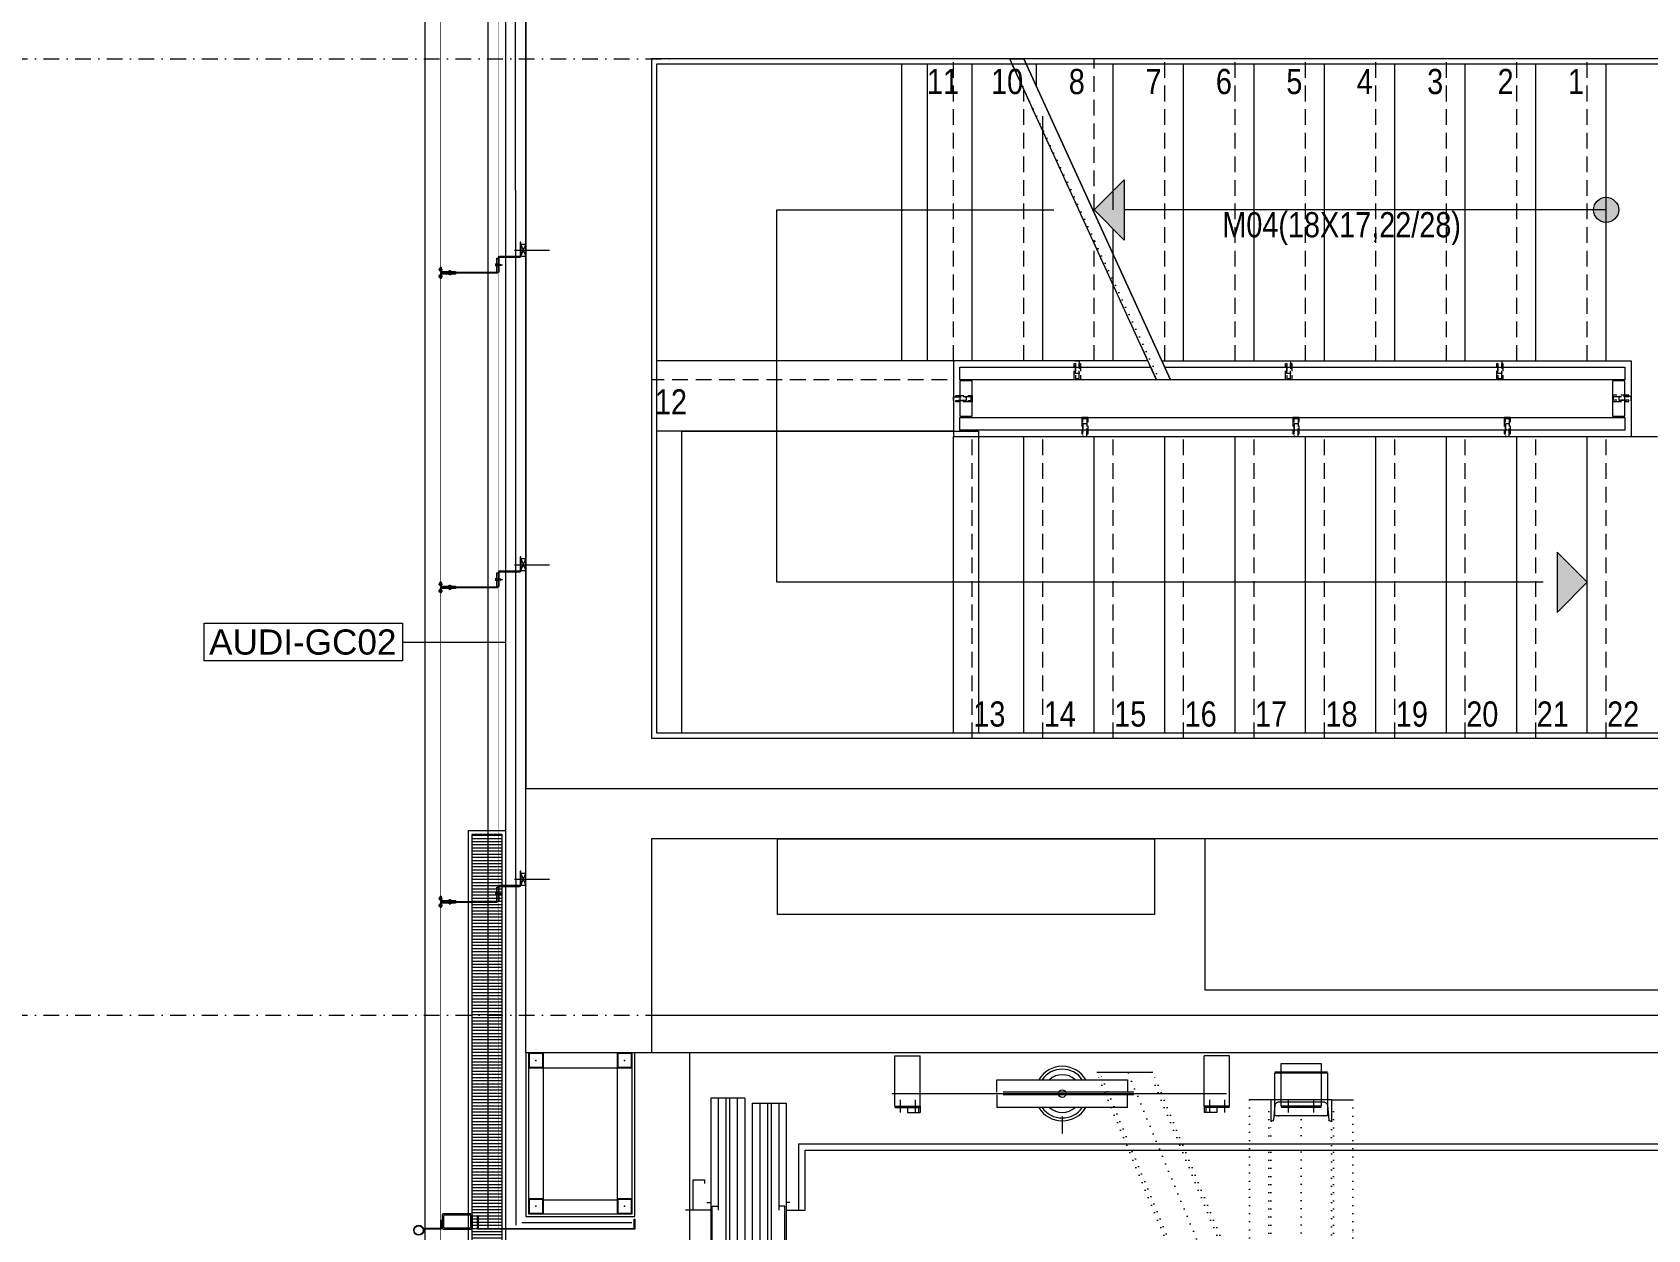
# Model space of a CAD drawing. Extents: x -1299 to 23780, y -3010 to 8106.
# Drawn here: x 966 to 1609, y 2320 to 2796 of the extents above; entities that cross this region are included whole.
import ezdxf
from ezdxf.enums import TextEntityAlignment as Align
from ezdxf.xclip import XClip

# ---------------------------------------------------------------- set-up
doc = ezdxf.new("R2010")
doc.units = 0
doc.header["$LTSCALE"] = 25
doc.header["$MEASUREMENT"] = 0
doc.header["$XCLIPFRAME"] = 0
for name, pattern in [('DASHDOT2', [0.5, 0.25, -0.125, 0, -0.125]), ('DOT2', [0.125, 0, -0.125]), ('HIDDEN', [0.375, 0.25, -0.125])]:
    doc.linetypes.add(name, pattern=pattern)
doc.layers.get('0').update_dxf_attribs({"color": 9, "lineweight": 9})
for name, color, linetype, lineweight in [('00', 9, 'Continuous', 9), ('01', 9, 'Continuous', 9), ('05V', 9, 'Continuous', 9), ('06B', 9, 'Continuous', 9), ('06D', 9, 'Continuous', 9), ('10', 9, 'Continuous', 9), ('11', 9, 'Continuous', 9), ('14', 9, 'Continuous', 9), ('19', 9, 'Continuous', 9), ('19D', 9, 'DOT2', 9), ('20', 9, 'DOT2', 9), ('21', 9, 'Continuous', 9), ('22', 8, 'Continuous', 9), ('24', 9, 'DASHDOT2', 9), ('33', 9, 'BATTING', 9), ('35', 9, 'Continuous', 9), ('40', 9, 'Continuous', 9), ('40B', 9, 'Continuous', 9)]:
    doc.layers.add(name, color=color, linetype=linetype, lineweight=lineweight)
doc.styles.add('Arial', font='arial.ttf', dxfattribs={"height": 2.5})
doc.styles.add('MuuM_TEXT-STANDART', font='ARIALN.TTF')
doc.linetypes.add('BATTING', pattern='A,0.0001,-0.1,[134,ltypeshp.shx,S=0.1,R=0,X=-0.1,Y=0],-0.2,[134,ltypeshp.shx,S=0.1,R=180,X=0.1,Y=0],-0.1', length=0.4001)

# ---------------------------------------------------------------- blocks, each defined once
blk = doc.blocks.new('p-ızgara 1')
h = blk.add_hatch()
h.set_pattern_fill('ANSI31', color=256, scale=10, angle=225, style=0)
h.set_pattern_definition([(270, (-1308.5183, 1064.6868), (1.25, -4e-16), [])])
h.paths.add_polyline_path([(1.5, 13.5), (1.5, 1.5), (394.5, 1.5), (394.5, 13.5)])
for points in [[(0, 15), (0, 0), (396, 0), (396, 15)], [(1.5, 13.5), (1.5, 1.5), (394.5, 1.5), (394.5, 13.5)]]:
    blk.add_lwpolyline(points, close=True)
blk = doc.blocks.new('0_wallno')
blk.add_lwpolyline([(-7.84, 1.5), (7.94, 1.5), (7.94, -1.5), (-7.84, -1.5)], close=True)
blk.add_lwpolyline([(7.94, 0), (16.13, 0)])
at = {"style": 'Arial'}
blk.add_attdef('GENISLIK', text='', height=2, dxfattribs=at).set_placement((8.44, 0), align=Align.BOTTOM_LEFT)
blk.add_attdef('DUVARNO', text='', height=2, dxfattribs=at).set_placement((0, 0), align=Align.MIDDLE_CENTER)
blk.add_attdef('YUKSEKLIK', text='', height=2, dxfattribs=at).set_placement((8.44, -0.5), align=Align.TOP_LEFT)
blk = doc.blocks.new('p- alum kaplama profil')
at = {"lineweight": 13}
blk.add_lwpolyline([(7.12, 12.59), (7.12, 26.49)], dxfattribs=at)
at = {"lineweight": 18}
blk.add_lwpolyline([(4.09, 6.16), (-1.41, 6.16), (-1.41, 6.46), (4.09, 6.46, 0.414214), (4.29, 6.66), (4.29, 14.66, -0.414214), (4.79, 15.16), (10.29, 15.16), (10.29, 14.86), (4.79, 14.86, 0.414214), (4.59, 14.66), (4.59, 6.66, -0.414214)], format="xyb", close=True, dxfattribs=at)
at = {"lineweight": 5}
blk.add_lwpolyline([(9.44, 15.16), (4.79, 15.16), (4.79, 17.16), (9.44, 17.16)], close=True, dxfattribs=at)
for points in [[(4.79, 15.16), (9.44, 17.16)], [(9.44, 15.16), (4.79, 17.16)]]:
    blk.add_lwpolyline(points, dxfattribs=at)
blk.add_lwpolyline([(-2.06, 5.56), (-2.06, -2.34), (-2.06, -15.69), (-1.66, -15.69), (-1.66, -2.34), (-1.66, 5.56), (-1.66, 5.56), (-1.66, 5.57), (-1.66, 5.57), (-1.66, 5.58), (-1.66, 5.58), (-1.65, 5.59), (-1.65, 5.59), (-1.65, 5.59), (-1.65, 5.6), (-1.65, 5.6), (-1.64, 5.61), (-1.64, 5.61), (-1.64, 5.62), (-1.64, 5.62), (-1.63, 5.62), (-1.63, 5.63), (-1.63, 5.63), (-1.62, 5.63), (-1.62, 5.64), (-1.61, 5.64), (-1.61, 5.64), (-1.61, 5.64), (-1.6, 5.65), (-1.6, 5.65), (-1.59, 5.65), (-1.59, 5.65), (-1.58, 5.65), (-1.58, 5.65), (-1.57, 5.66), (-1.57, 5.66), (-1.56, 5.66), (-1.56, 5.66), (3.94, 5.66), (3.94, 6.06), (-1.56, 6.06), (-1.58, 6.06), (-1.61, 6.05), (-1.63, 6.05), (-1.66, 6.05), (-1.68, 6.04), (-1.7, 6.03), (-1.73, 6.03), (-1.75, 6.02), (-1.77, 6.01), (-1.79, 6), (-1.82, 5.99), (-1.84, 5.97), (-1.86, 5.96), (-1.88, 5.94), (-1.89, 5.93), (-1.91, 5.91), (-1.93, 5.89), (-1.95, 5.87), (-1.96, 5.85), (-1.97, 5.83), (-1.99, 5.81), (-2, 5.79), (-2.01, 5.77), (-2.02, 5.75), (-2.03, 5.72), (-2.04, 5.7), (-2.04, 5.68), (-2.05, 5.65), (-2.05, 5.63), (-2.06, 5.61), (-2.06, 5.58)], close=True)
blk.add_lwpolyline([(-1.66, -2.34), (-2.06, -2.34)])
for points in [[(-2.36, -10.84), (-2.36, -16.39), (-2.36, -16.39, -0.414214), (-2.51, -16.54), (-2.51, -16.54), (-4.06, -16.54), (-4.06, -16.84), (-2.51, -16.84), (-2.51, -16.84, 0.414214), (-2.06, -16.39), (-2.06, -10.84)], [(-1.36, -10.84), (-1.66, -10.84), (-1.66, -16.39, 0.414214), (-1.21, -16.84), (-1.21, -16.84), (0.34, -16.84), (0.34, -16.54), (-1.21, -16.54), (-1.21, -16.54, -0.414214), (-1.36, -16.39), (-1.36, -16.39)]]:
    blk.add_lwpolyline(points, format="xyb", close=True)
for points in [[(1.61, 6.87, -10), (0.98, 6.96, -10)], [(1.56, 7.05, -10), (1.02, 7.13, -10)], [(1.05, 6.91, -10), (1.29, 7.56, -10)], [(1.29, 4.93, -10), (1.29, 7.8, -10)], [(1.53, 6.82, -10), (1.29, 7.56, -10)], [(0.67, 5.66, -10), (1.91, 5.66, -10)], [(0.67, 5.66, -10), (0.67, 5.64, -10), (0.67, 5.62, -10), (0.67, 5.6, -10), (0.68, 5.58, -10), (0.68, 5.56, -10), (0.69, 5.54, -10), (0.69, 5.52, -10), (0.7, 5.5, -10), (0.7, 5.48, -10), (0.71, 5.46, -10), (0.72, 5.45, -10), (0.73, 5.43, -10), (0.74, 5.41, -10), (0.75, 5.4, -10), (0.76, 5.38, -10), (0.77, 5.36, -10), (0.79, 5.35, -10), (0.8, 5.33, -10), (0.81, 5.32, -10), (0.83, 5.31, -10), (0.84, 5.29, -10), (0.86, 5.28, -10), (0.87, 5.27, -10), (0.89, 5.26, -10), (0.91, 5.25, -10), (0.92, 5.24, -10), (0.94, 5.23, -10), (0.96, 5.22, -10), (0.98, 5.21, -10), (1, 5.21, -10), (1.02, 5.2, -10), (1.03, 5.2, -10)], [(0.96, 5.66, -10), (0.97, 5.66, -10), (0.97, 5.66, -10), (0.97, 5.66, -10), (0.98, 5.66, -10), (0.98, 5.66, -10), (0.99, 5.66, -10), (0.99, 5.66, -10), (1, 5.66, -10), (1, 5.67, -10), (1, 5.67, -10), (1.01, 5.67, -10), (1.01, 5.67, -10), (1.01, 5.67, -10), (1.02, 5.68, -10), (1.02, 5.68, -10), (1.02, 5.68, -10), (1.03, 5.69, -10), (1.03, 5.69, -10), (1.03, 5.69, -10), (1.04, 5.7, -10), (1.04, 5.7, -10), (1.04, 5.7, -10), (1.04, 5.71, -10), (1.04, 5.71, -10), (1.05, 5.72, -10), (1.05, 5.72, -10), (1.05, 5.72, -10), (1.05, 5.73, -10), (1.05, 5.73, -10), (1.05, 5.74, -10), (1.05, 5.74, -10), (1.05, 5.75, -10)], [(1.33, 5.85, -10), (0.98, 5.88, -10)], [(1.03, 5.2, -10), (1.04, 5.2, -10), (1.05, 5.19, -10), (1.05, 5.19, -10), (1.06, 5.19, -10), (1.06, 5.19, -10), (1.07, 5.19, -10), (1.07, 5.19, -10), (1.08, 5.19, -10), (1.08, 5.19, -10), (1.09, 5.19, -10), (1.09, 5.18, -10), (1.1, 5.18, -10), (1.1, 5.18, -10), (1.11, 5.18, -10), (1.11, 5.18, -10), (1.12, 5.18, -10), (1.12, 5.18, -10), (1.13, 5.18, -10), (1.13, 5.18, -10), (1.14, 5.18, -10), (1.15, 5.18, -10), (1.15, 5.18, -10), (1.16, 5.17, -10), (1.16, 5.17, -10), (1.17, 5.17, -10), (1.17, 5.17, -10), (1.18, 5.17, -10), (1.18, 5.17, -10), (1.19, 5.17, -10), (1.19, 5.17, -10), (1.2, 5.17, -10), (1.2, 5.17, -10)], [(1.05, 5.83, -10), (1.05, 6.01, -10)], [(1.05, 5.75, -10), (1.05, 5.83, -10)], [(1.2, 5.17, -10), (1.2, 5.2, -10)], [(1.38, 5.2, -10), (1.2, 5.2, -10)], [(1.29, 6.16, -10), (1.29, 6.26, -10)], [(1.38, 5.17, -10), (1.38, 5.2, -10)], [(1.38, 5.17, -10), (1.38, 5.17, -10), (1.39, 5.17, -10), (1.39, 5.17, -10), (1.4, 5.17, -10), (1.41, 5.17, -10), (1.41, 5.17, -10), (1.42, 5.17, -10), (1.42, 5.17, -10), (1.43, 5.17, -10), (1.43, 5.18, -10), (1.44, 5.18, -10), (1.44, 5.18, -10), (1.45, 5.18, -10), (1.45, 5.18, -10), (1.46, 5.18, -10), (1.46, 5.18, -10), (1.47, 5.18, -10), (1.47, 5.18, -10), (1.48, 5.18, -10), (1.48, 5.18, -10), (1.49, 5.18, -10), (1.5, 5.19, -10), (1.5, 5.19, -10), (1.51, 5.19, -10), (1.51, 5.19, -10), (1.52, 5.19, -10), (1.52, 5.19, -10), (1.53, 5.19, -10), (1.53, 5.19, -10), (1.54, 5.19, -10), (1.54, 5.2, -10), (1.55, 5.2, -10)], [(1.53, 5.75, -10), (1.53, 5.92, -10)], [(1.53, 5.75, -10), (1.53, 5.74, -10), (1.53, 5.74, -10), (1.53, 5.73, -10), (1.53, 5.73, -10), (1.53, 5.72, -10), (1.54, 5.72, -10), (1.54, 5.72, -10), (1.54, 5.71, -10), (1.54, 5.71, -10), (1.54, 5.7, -10), (1.54, 5.7, -10), (1.55, 5.7, -10), (1.55, 5.69, -10), (1.55, 5.69, -10), (1.55, 5.69, -10), (1.56, 5.68, -10), (1.56, 5.68, -10), (1.56, 5.68, -10), (1.57, 5.67, -10), (1.57, 5.67, -10), (1.58, 5.67, -10), (1.58, 5.67, -10), (1.58, 5.67, -10), (1.59, 5.66, -10), (1.59, 5.66, -10), (1.6, 5.66, -10), (1.6, 5.66, -10), (1.6, 5.66, -10), (1.61, 5.66, -10), (1.61, 5.66, -10), (1.62, 5.66, -10), (1.62, 5.66, -10)], [(1.55, 5.2, -10), (1.57, 5.2, -10), (1.59, 5.21, -10), (1.6, 5.21, -10), (1.62, 5.22, -10), (1.64, 5.23, -10), (1.66, 5.24, -10), (1.68, 5.25, -10), (1.69, 5.26, -10), (1.71, 5.27, -10), (1.73, 5.28, -10), (1.74, 5.29, -10), (1.76, 5.31, -10), (1.77, 5.32, -10), (1.78, 5.33, -10), (1.8, 5.35, -10), (1.81, 5.36, -10), (1.82, 5.38, -10), (1.83, 5.4, -10), (1.84, 5.41, -10), (1.85, 5.43, -10), (1.86, 5.45, -10), (1.87, 5.46, -10), (1.88, 5.48, -10), (1.89, 5.5, -10), (1.89, 5.52, -10), (1.9, 5.54, -10), (1.9, 5.56, -10), (1.9, 5.58, -10), (1.91, 5.6, -10), (1.91, 5.62, -10), (1.91, 5.64, -10), (1.91, 5.66, -10)], [(-2.36, -12.52, 0), (-2.4, -12.53, 0), (-2.43, -12.56, 0), (-2.47, -12.58, 0), (-2.5, -12.6, 0), (-2.53, -12.63, 0), (-2.56, -12.66, 0), (-2.59, -12.69, 0), (-2.61, -12.73, 0), (-2.63, -12.76, 0), (-2.65, -12.8, 0), (-2.67, -12.84, 0), (-2.68, -12.88, 0), (-2.69, -12.92, 0), (-2.7, -12.96, 0), (-2.71, -13, 0), (-2.71, -13.04, 0), (-2.71, -13.08, 0), (-2.7, -13.13, 0), (-2.69, -13.17, 0), (-2.68, -13.21, 0), (-2.67, -13.25, 0), (-2.65, -13.28, 0), (-2.63, -13.32, 0), (-2.61, -13.36, 0), (-2.59, -13.39, 0), (-2.56, -13.42, 0), (-2.53, -13.45, 0), (-2.5, -13.48, 0), (-2.47, -13.51, 0), (-2.43, -13.53, 0), (-2.4, -13.55, 0), (-2.36, -13.57, 0)], [(-2.36, -13.04, 0), (-2.36, -12.52, 0)], [(-2.36, -13.04, 0), (-2.36, -12.73, 0)], [(-2.36, -12.73, 0), (-2.36, -13.04, 0)], [(-1.36, -12.73, 0), (-2.36, -12.73, 0)], [(-1.36, -13.04, 0), (-1.36, -12.37, 0)], [(-1.36, -13.72, 0), (-1.32, -13.68, 0), (-1.29, -13.65, 0), (-1.26, -13.61, 0), (-1.23, -13.58, 0), (-1.2, -13.54, 0), (-1.18, -13.5, 0), (-1.16, -13.45, 0), (-1.14, -13.41, 0), (-1.12, -13.37, 0), (-1.1, -13.32, 0), (-1.09, -13.28, 0), (-1.08, -13.23, 0), (-1.07, -13.18, 0), (-1.06, -13.14, 0), (-1.06, -13.09, 0), (-1.06, -13.04, 0), (-1.06, -12.99, 0), (-1.06, -12.95, 0), (-1.07, -12.9, 0), (-1.08, -12.85, 0), (-1.09, -12.81, 0), (-1.1, -12.76, 0), (-1.12, -12.72, 0), (-1.14, -12.67, 0), (-1.16, -12.63, 0), (-1.18, -12.59, 0), (-1.2, -12.55, 0), (-1.23, -12.51, 0), (-1.26, -12.47, 0), (-1.29, -12.43, 0), (-1.32, -12.4, 0), (-1.36, -12.37, 0)], [(-3.84, -17.04, 0), (-3.81, -17.07, 0), (-3.78, -17.1, 0), (-3.75, -17.12, 0), (-3.72, -17.15, 0), (-3.69, -17.17, 0), (-3.66, -17.19, 0), (-3.62, -17.21, 0), (-3.59, -17.23, 0), (-3.55, -17.24, 0), (-3.52, -17.26, 0), (-3.48, -17.27, 0), (-3.44, -17.28, 0), (-3.4, -17.28, 0), (-3.36, -17.29, 0), (-3.32, -17.29, 0), (-3.29, -17.29, 0), (-3.25, -17.29, 0), (-3.21, -17.29, 0), (-3.17, -17.28, 0), (-3.13, -17.28, 0), (-3.09, -17.27, 0), (-3.06, -17.26, 0), (-3.02, -17.24, 0), (-2.98, -17.23, 0), (-2.95, -17.21, 0), (-2.91, -17.19, 0), (-2.88, -17.17, 0), (-2.85, -17.15, 0), (-2.82, -17.12, 0), (-2.79, -17.1, 0), (-2.76, -17.07, 0), (-2.73, -17.04, 0)], [(-3.29, -17.04, 0), (-3.84, -17.04, 0)], [(-2.85, -16.54, 0), (-2.86, -16.51, 0), (-2.87, -16.47, 0), (-2.89, -16.44, 0), (-2.91, -16.41, 0), (-2.93, -16.38, 0), (-2.96, -16.35, 0), (-2.98, -16.33, 0), (-3.01, -16.31, 0), (-3.04, -16.29, 0), (-3.07, -16.27, 0), (-3.11, -16.25, 0), (-3.14, -16.24, 0), (-3.18, -16.23, 0), (-3.21, -16.22, 0), (-3.25, -16.22, 0), (-3.29, -16.22, 0), (-3.32, -16.22, 0), (-3.36, -16.22, 0), (-3.39, -16.23, 0), (-3.43, -16.24, 0), (-3.46, -16.25, 0), (-3.5, -16.27, 0), (-3.53, -16.29, 0), (-3.56, -16.31, 0), (-3.59, -16.33, 0), (-3.61, -16.35, 0), (-3.64, -16.38, 0), (-3.66, -16.41, 0), (-3.68, -16.44, 0), (-3.7, -16.47, 0), (-3.71, -16.51, 0), (-3.73, -16.54, 0)], [(-3.29, -16.54, 0), (-3.73, -16.54, 0)], [(-3.29, -16.54, 0), (-3.55, -16.54, 0)], [(-3.55, -16.54, 0), (-3.29, -16.54, 0)], [(-3.55, -17.04, 0), (-3.55, -16.54, 0)], [(-3.29, -17.54, 0), (-3.29, -16.04, 0)], [(-3.29, -16.54, 0), (-2.85, -16.54, 0)], [(-3.29, -16.54, 0), (-3.03, -16.54, 0)], [(-3.03, -16.54, 0), (-3.29, -16.54, 0)], [(-3.29, -17.04, 0), (-2.73, -17.04, 0)], [(-3.03, -17.04, 0), (-3.03, -16.54, 0)], [(-2.86, -13.04, 0), (-0.86, -13.04, 0)], [(-2.36, -13.04, 0), (-2.36, -13.36, 0)], [(-2.36, -13.04, 0), (-2.36, -13.57, 0)], [(-2.36, -13.36, 0), (-2.36, -13.04, 0)], [(-1.36, -13.36, 0), (-2.36, -13.36, 0)], [(-1.36, -13.04, 0), (-1.36, -13.72, 0)], [(-0.56, -17.04, 0), (-1.11, -17.04, 0)], [(0, -17.04, 0), (-0.03, -17.07, 0), (-0.06, -17.1, 0), (-0.09, -17.12, 0), (-0.12, -17.15, 0), (-0.15, -17.17, 0), (-0.18, -17.19, 0), (-0.22, -17.21, 0), (-0.25, -17.23, 0), (-0.29, -17.24, 0), (-0.33, -17.26, 0), (-0.36, -17.27, 0), (-0.4, -17.28, 0), (-0.44, -17.28, 0), (-0.48, -17.29, 0), (-0.52, -17.29, 0), (-0.56, -17.29, 0), (-0.59, -17.29, 0), (-0.63, -17.29, 0), (-0.67, -17.28, 0), (-0.71, -17.28, 0), (-0.75, -17.27, 0), (-0.79, -17.26, 0), (-0.82, -17.24, 0), (-0.86, -17.23, 0), (-0.89, -17.21, 0), (-0.93, -17.19, 0), (-0.96, -17.17, 0), (-0.99, -17.15, 0), (-1.02, -17.12, 0), (-1.05, -17.1, 0), (-1.08, -17.07, 0), (-1.11, -17.04, 0)], [(-1, -16.54, 0), (-0.98, -16.51, 0), (-0.97, -16.47, 0), (-0.95, -16.44, 0), (-0.93, -16.41, 0), (-0.91, -16.38, 0), (-0.88, -16.35, 0), (-0.86, -16.33, 0), (-0.83, -16.31, 0), (-0.8, -16.29, 0), (-0.77, -16.27, 0), (-0.73, -16.25, 0), (-0.7, -16.24, 0), (-0.66, -16.23, 0), (-0.63, -16.22, 0), (-0.59, -16.22, 0), (-0.56, -16.22, 0), (-0.52, -16.22, 0), (-0.48, -16.22, 0), (-0.45, -16.23, 0), (-0.41, -16.24, 0), (-0.38, -16.25, 0), (-0.34, -16.27, 0), (-0.31, -16.29, 0), (-0.28, -16.31, 0), (-0.25, -16.33, 0), (-0.23, -16.35, 0), (-0.2, -16.38, 0), (-0.18, -16.41, 0), (-0.16, -16.44, 0), (-0.14, -16.47, 0), (-0.13, -16.51, 0), (-0.12, -16.54, 0)], [(-0.56, -16.54, 0), (-1, -16.54, 0)], [(-0.56, -16.54, 0), (-0.82, -16.54, 0)], [(-0.82, -16.54, 0), (-0.56, -16.54, 0)], [(-0.82, -17.04, 0), (-0.82, -16.54, 0)], [(-0.56, -17.54, 0), (-0.56, -16.04, 0)], [(-0.56, -16.54, 0), (-0.3, -16.54, 0)], [(-0.56, -16.54, 0), (-0.12, -16.54, 0)], [(-0.3, -16.54, 0), (-0.56, -16.54, 0)], [(-0.56, -17.04, 0), (0, -17.04, 0)], [(-0.3, -17.04, 0), (-0.3, -16.54, 0)]]:
    blk.add_polyline3d(points)
blk = doc.blocks.new('P-AKS_AUDI')
at = {"layer": '24'}
for points in [[(-3840, 0), (-3500, 0)], [(-3840, -380), (-3500, -380)]]:
    blk.add_lwpolyline(points, dxfattribs=at)
blk = doc.blocks.new('k-giriş portal kutusu')
at = {"layer": '10'}
for p, q in [((-6, 5.4375), (-6, 0.5625)), ((-5.46, 5.2125), (-5.46, 0.7875)), ((5.4375, 6), (-5.4375, 6)), ((-5.4375, 0), (5.4375, 0)), ((5.1225, 5.55), (-5.1225, 5.55)), ((-5.1225, 0.45), (5.1225, 0.45)), ((5.46, 0.7875), (5.46, 5.2125)), ((6, 0.5625), (6, 5.4375))]:
    blk.add_line(p, q, dxfattribs=at)
for centre, radius, start, end in [((-5.4375, 5.4375), 0.5625, 90, 180), ((-5.4375, 0.5625), 0.5625, 180, 270), ((-5.1225, 5.2125), 0.3375, 90, 180), ((-5.1225, 0.7875), 0.3375, 180, 270), ((5.1225, 5.2125), 0.3375, 0, 90), ((5.1225, 0.7875), 0.3375, 270, 0), ((5.4375, 5.4375), 0.5625, 0, 90), ((5.4375, 0.5625), 0.5625, 270, 0)]:
    blk.add_arc(centre, radius, start, end, dxfattribs=at)
blk = doc.blocks.new('NPU240')
for p, q in [((0, -120), (0, 120)), ((0, 120), (85, 120)), ((9.5, -92.2), (9.5, 92.2)), ((21.4, 105.2), (79.1, 110.2)), ((85, 120), (85, 116.7)), ((0, -120), (85, -120)), ((21.4, -105.2), (79.1, -110.2)), ((85, -120), (85, -116.7))]:
    blk.add_line(p, q)
for centre, radius, start, end in [((22.5, 92.2), 13, 95, 180), ((78.5, 116.7), 6.5, 275, 0), ((22.5, -92.2), 13, 180, 265), ((78.5, -116.7), 6.5, 0, 85)]:
    blk.add_arc(centre, radius, start, end)
blk = doc.blocks.new('p-arac asansoru')
for p, q in [((59.9, 530.5), (59.9, 533.5)), ((312.4, 530.5), (312.4, 533.5)), ((15.4, 510), (15.4, 523.5)), ((356.9, 523.5), (15.4, 523.5)), ((58.4, 520.5), (15.4, 520.5)), ((296.9, 520.5), (81.7, 520.5)), ((356.9, 520.5), (313.9, 520.5)), ((356.9, 510), (356.9, 523.5)), ((79.9, 517.5), (15.4, 517.5)), ((79.9, 516), (15.4, 516)), ((250.5, 517.5), (121.9, 517.5)), ((356.9, 517.5), (298.7, 517.5)), ((356.9, 516), (298.7, 516)), ((119.9, 513), (15.4, 513)), ((356.9, 510), (15.4, 510)), ((356.9, 513), (252.5, 513)), ((17.4, 493.5), (17.4, 507)), ((354.9, 507), (17.4, 507)), ((119.05, 504), (17.4, 504)), ((79.9, 501), (17.4, 501)), ((354.9, 504), (253.35, 504)), ((354.9, 501), (298.7, 501)), ((354.9, 507), (354.9, 493.5)), ((79.9, 499.5), (17.4, 499.5)), ((58.4, 496.5), (17.4, 496.5)), ((296.9, 496.5), (81.7, 496.5)), ((250.5, 499.5), (121.9, 499.5)), ((354.9, 499.5), (298.7, 499.5)), ((354.9, 496.5), (313.9, 496.5)), ((354.9, 493.5), (17.4, 493.5)), ((33.7, -134.5), (33.7, 488.5)), ((59.9, 488.5), (33.7, 488.5)), ((59.9, 488.5), (59.9, 486)), ((312.4, 488.5), (312.4, 486)), ((312.4, 488.5), (338.7, 488.5)), ((338.7, 488.5), (338.7, -134.5)), ((36.2, -132), (36.2, 486)), ((59.9, 486), (36.2, 486)), ((312.4, 486), (336.2, 486)), ((336.2, 486), (336.2, -132)), ((353.2, 450.25), (353.2, 440.25)), ((353.7, 450.25), (373.7, 450.25)), ((353.7, 450.25), (353.7, 440.25)), ((358.7, 451.5), (358.7, 318.5)), ((373.7, 450.25), (373.7, 440.25)), ((356.2, 448.25), (351.2, 448.25)), ((353.7, 445.25), (351.2, 445.25)), ((351.2, 445.25), (351.2, 440.25)), ((356.2, 442.25), (351.2, 442.25)), ((353.7, 440.85), (351.2, 440.85)), ((353.7, 440.25), (351.2, 440.25)), ((353.7, 440.25), (373.7, 440.25)), ((353.2, 357.75), (353.2, 409.75)), ((358.2, 409.75), (353.2, 409.75)), ((358.2, 355.25), (358.2, 407.25)), ((359.2, 409.75), (364.2, 409.75)), ((359.2, 355.25), (359.2, 407.25)), ((364.2, 409.75), (364.2, 357.75)), ((349.55, 383.75), (342.85, 383.75)), ((367.15, 370.03), (367.15, 347.74)), ((353.2, 357.75), (358.2, 357.75)), ((364.2, 357.75), (359.2, 357.75)), ((353.7, 327.25), (351.2, 327.25)), ((351.2, 322.25), (351.2, 327.25)), ((353.7, 326.65), (351.2, 326.65)), ((356.2, 325.25), (351.2, 325.25)), ((353.7, 322.25), (351.2, 322.25)), ((353.2, 317.25), (353.2, 327.25)), ((353.7, 317.25), (353.7, 327.25)), ((353.7, 327.25), (373.7, 327.25)), ((373.7, 317.25), (373.7, 327.25)), ((356.2, 319.25), (351.2, 319.25)), ((353.7, 317.25), (373.7, 317.25)), ((16.2, 300.75), (16.2, 309.25)), ((356.2, 300.75), (356.2, 309.25)), ((1.7, 296.75), (-6.3, 296.75)), ((-6.3, 296.75), (-6.3, 280.75)), ((-5.8, 296.75), (-5.8, 280.75)), ((-2.5, 299.25), (-2.5, 278.25)), ((5.5, 299.25), (-2.5, 299.25)), ((1.7, 280.75), (1.7, 296.75)), ((5, 278.25), (5, 299.25)), ((5.5, 278.25), (5.5, 299.25)), ((349.9, 278.25), (349.9, 299.25)), ((349.9, 299.25), (366.9, 299.25)), ((353.2, 280.75), (353.2, 296.75)), ((353.7, 280.75), (353.7, 296.75)), ((353.7, 296.75), (370.7, 296.75)), ((366.9, 299.25), (366.9, 278.25)), ((367.4, 299.25), (367.4, 278.25)), ((370.7, 296.75), (370.7, 280.75)), ((-3.8, 293.75), (-8.8, 293.75)), ((351.2, 293.75), (356.2, 293.75)), ((-3.8, 283.75), (-8.8, 283.75)), ((351.2, 283.75), (356.2, 283.75)), ((-6.3, 280.75), (1.7, 280.75)), ((-2.5, 278.25), (5.5, 278.25)), ((16.2, 276.75), (16.2, 268.25)), ((366.9, 278.25), (349.9, 278.25)), ((370.7, 280.75), (353.7, 280.75)), ((356.2, 276.75), (356.2, 268.25)), ((13.7, 132.25), (13.7, 265.25)), ((-8.8, 258.25), (-3.8, 258.25)), ((-6.3, 260.25), (-6.3, 250.25)), ((-6.3, 260.25), (-1.3, 260.25)), ((-5.8, 260.25), (-5.8, 250.25)), ((-1.3, 260.25), (-1.3, 250.25)), ((-8.8, 252.25), (-3.8, 252.25)), ((-6.3, 255.25), (21.2, 255.25)), ((-6.3, 250.85), (21.2, 250.85)), ((21.2, 255.25), (21.2, 250.25)), ((-6.3, 250.25), (21.2, 250.25)), ((-6.3, 250.25), (-1.3, 250.25)), ((7.24, 199.45), (7.27, 221.75)), ((8.2, 167.75), (8.2, 219.75)), ((8.2, 219.75), (13.2, 219.75)), ((13.2, 219.75), (13.2, 167.75)), ((19.2, 219.75), (14.2, 219.75)), ((14.2, 219.75), (14.2, 167.75)), ((19.2, 219.75), (19.2, 167.75)), ((-2.15, 193.75), (29.55, 193.75)), ((13.2, 167.75), (8.2, 167.75)), ((14.2, 167.75), (19.2, 167.75)), ((-8.8, 135.25), (-3.8, 135.25)), ((-6.3, 137.25), (21.2, 137.25)), ((-6.3, 137.25), (-1.3, 137.25)), ((-6.3, 136.65), (21.2, 136.65)), ((21.2, 132.25), (21.2, 137.25)), ((-6.3, 124.75), (-6.3, 134.75)), ((-6.3, 132.25), (21.2, 132.25)), ((-5.8, 124.75), (-5.8, 134.75)), ((-1.3, 124.75), (-1.3, 134.75)), ((-8.8, 126.75), (-3.8, 126.75)), ((-6.3, 124.75), (-1.3, 124.75)), ((59.9, -134.5), (33.7, -134.5)), ((59.9, -132), (36.2, -132)), ((59.9, -134.5), (59.9, -132)), ((312.4, -134.5), (312.4, -132)), ((312.4, -132), (336.2, -132)), ((312.4, -134.5), (338.7, -134.5)), ((17.4, -139.5), (17.4, -153)), ((354.9, -139.5), (17.4, -139.5)), ((354.9, -153), (354.9, -139.5)), ((58.4, -142.5), (17.4, -142.5)), ((79.9, -144.5), (17.4, -144.5)), ((79.9, -147), (17.4, -147)), ((296.9, -142.5), (81.7, -142.5)), ((250.5, -144.5), (121.9, -144.5)), ((250.5, -147), (121.9, -147)), ((354.9, -144.5), (298.7, -144.5)), ((354.9, -147), (298.7, -147)), ((354.9, -142.5), (313.9, -142.5)), ((119.05, -150), (17.4, -150)), ((354.9, -153), (17.4, -153)), ((354.9, -150), (253.35, -150)), ((15.4, -156), (15.4, -169.5)), ((356.9, -156), (15.4, -156)), ((119.9, -159), (15.4, -159)), ((356.9, -159), (252.5, -159)), ((356.9, -156), (356.9, -169.5)), ((79.9, -162), (15.4, -162)), ((79.9, -163.5), (15.4, -163.5)), ((58.4, -166.5), (15.4, -166.5)), ((296.9, -166.5), (81.7, -166.5)), ((250.5, -162), (121.9, -162)), ((250.5, -163.5), (121.9, -163.5)), ((356.9, -162), (298.7, -162)), ((356.9, -163.5), (298.7, -163.5)), ((356.9, -166.5), (313.9, -166.5)), ((356.9, -169.5), (15.4, -169.5)), ((59.9, -176.5), (59.9, -179.5)), ((312.4, -176.5), (312.4, -179.5))]:
    blk.add_line(p, q)
for points in [[(56.9, 525), (56.9, 523.5), (59.9, 523.5), (59.9, 530.5), (47.9, 530.5), (47.9, 526), (49.4, 526)], [(315.4, 525), (315.4, 523.5), (312.4, 523.5), (312.4, 530.5), (324.4, 530.5), (324.4, 526), (322.9, 526)], [(79.7, 519), (81.7, 519), (81.7, 523), (58.4, 523), (58.4, 520.5), (59.9, 520.5)], [(298.9, 519), (296.9, 519), (296.9, 523), (313.9, 523), (313.9, 520.5), (312.4, 520.5)], [(119.9, 514.5), (121.9, 514.5), (121.9, 518.5), (79.9, 518.5), (79.9, 516), (81.4, 516)], [(185.4, 510), (186.9, 510), (186.9, 511.9), (185.4, 511.9), (185.4, 514), (119.9, 514), (119.9, 511.5), (121.4, 511.5)], [(188.5, 510), (187, 510), (187, 512), (185.5, 512), (185.5, 514), (252.5, 514), (252.5, 511.5), (251, 511.5)], [(252.5, 514.5), (250.5, 514.5), (250.5, 518.5), (298.7, 518.5), (298.7, 516), (297.2, 516)], [(119.4, 502.5), (121.9, 502.5), (121.9, 498.5), (79.9, 498.5), (79.9, 501), (81.4, 501)], [(184.55, 507), (186.05, 507), (186.05, 503), (119.05, 503), (119.05, 505.5), (120.55, 505.5)], [(187.85, 507), (186.35, 507), (186.35, 503), (253.35, 503), (253.35, 505.5), (251.85, 505.5)], [(253, 502.5), (250.5, 502.5), (250.5, 498.5), (298.7, 498.5), (298.7, 501), (297.2, 501)], [(79.7, 498), (81.7, 498), (81.7, 494), (58.4, 494), (58.4, 496.5), (59.9, 496.5)], [(298.9, 498), (296.9, 498), (296.9, 494), (313.9, 494), (313.9, 496.5), (312.4, 496.5)], [(56.9, 492), (56.9, 493.5), (59.9, 493.5), (59.9, 488.5)], [(315.4, 492), (315.4, 493.5), (312.4, 493.5), (312.4, 488.5)], [(56.9, -138), (56.9, -139.5), (59.9, -139.5), (59.9, -134.5)], [(315.4, -138), (315.4, -139.5), (312.4, -139.5), (312.4, -134.5)], [(79.7, -144), (81.7, -144), (81.7, -140), (58.4, -140), (58.4, -142.5), (59.9, -142.5)], [(298.9, -144), (296.9, -144), (296.9, -140), (313.9, -140), (313.9, -142.5), (312.4, -142.5)], [(119.4, -148.5), (121.9, -148.5), (121.9, -144.5), (79.9, -144.5), (79.9, -147), (81.4, -147)], [(253, -148.5), (250.5, -148.5), (250.5, -144.5), (298.7, -144.5), (298.7, -147), (297.2, -147)], [(184.55, -153), (186.05, -153), (186.05, -149), (119.05, -149), (119.05, -151.5), (120.55, -151.5)], [(187.85, -153), (186.35, -153), (186.35, -149), (253.35, -149), (253.35, -151.5), (251.85, -151.5)], [(119.9, -160.5), (121.9, -160.5), (121.9, -164.5), (79.9, -164.5), (79.9, -162), (81.4, -162)], [(185.4, -156), (186.9, -156), (186.9, -157.9), (185.4, -157.9), (185.4, -160), (119.9, -160), (119.9, -157.5), (121.4, -157.5)], [(188.5, -156), (187, -156), (187, -158), (185.5, -158), (185.5, -160), (252.5, -160), (252.5, -157.5), (251, -157.5)], [(252.5, -160.5), (250.5, -160.5), (250.5, -164.5), (298.7, -164.5), (298.7, -162), (297.2, -162)], [(79.7, -165), (81.7, -165), (81.7, -169), (58.4, -169), (58.4, -166.5), (59.9, -166.5)], [(298.9, -165), (296.9, -165), (296.9, -169), (313.9, -169), (313.9, -166.5), (312.4, -166.5)], [(56.9, -171), (56.9, -169.5), (59.9, -169.5), (59.9, -176.5), (47.9, -176.5), (47.9, -172), (49.4, -172)], [(315.4, -171), (315.4, -169.5), (312.4, -169.5), (312.4, -176.5), (324.4, -176.5), (324.4, -172), (322.9, -172)]]:
    blk.add_lwpolyline(points)
for centre in [(358.7, 383.75), (13.7, 193.75)]:
    blk.add_circle(centre, 1.5)
for centre, radius, start, end in [((358.7, 383.75), 10.85, 120.45839, 239.54161), ((358.7, 383.75), 10.85, 300.45839, 59.54161), ((358.7, 383.75), 9.7, 124.54201, 235.45799), ((358.7, 383.75), 7.5, 137.16657, 222.83343), ((358.7, 383.75), 9.7, 304.54201, 55.45799), ((358.7, 383.75), 7.5, 317.16657, 42.83343), ((13.7, 193.75), 10.85, 120.45839, 239.54161), ((13.7, 193.75), 9.7, 124.54201, 235.45799), ((13.7, 193.75), 10.85, 300.45839, 59.54161), ((13.7, 193.75), 9.7, 304.54201, 55.45799), ((13.7, 193.75), 7.5, 137.16657, 222.83343), ((13.7, 193.75), 7.5, 317.16657, 42.83343)]:
    blk.add_arc(centre, radius, start, end)
for p in [(-2.5, 297.75), (-2.5, 297.75), (-2.5, 297.75), (5.5, 297.75), (349.9, 297.75), (-2.5, 279.75), (349.9, 279.75), (349.9, 279.75), (349.9, 279.75), (366.9, 279.75)]:
    blk.add_point(p)
at = {"layer": '20'}
for p, q in [((7.27, 221.75), (367.15, 370.03)), ((7.7, 220.74), (367.15, 368.84)), ((2.83, 207.54), (367.15, 357.64)), ((7.24, 200.65), (366.72, 348.76)), ((7.27, 199.46), (367.15, 347.74)), ((16.2, 309.25), (286.2, 309.25)), ((356.2, 309.25), (283.7, 309.25)), ((16.2, 301.65), (356.2, 301.65)), ((16.2, 300.75), (347.7, 300.75)), ((-6.3, 288.75), (353.7, 288.75)), ((16.2, 276.75), (283.7, 276.75)), ((347.7, 276.75), (283.7, 276.75)), ((16.2, 275.85), (356.2, 275.85)), ((16.2, 268.25), (283.7, 268.25)), ((303.7, 268.25), (283.7, 268.25)), ((356.2, 268.25), (283.7, 268.25))]:
    blk.add_line(p, q, dxfattribs=at)
at = {"xscale": -0.0999999999985448, "yscale": 0.0999999999994543, "zscale": 0.0999999999994543, "rotation": 180}
blk.add_blockref('NPU240', (16.2, 288.75), dxfattribs=at)
at = {"xscale": -0.0999999999985448, "yscale": 0.0999999999994543, "zscale": 0.0999999999994543}
blk.add_blockref('NPU240', (356.2, 288.75), dxfattribs=at)
blk = doc.blocks.new('p-lama profili')
at = {"layer": '20', "linetype": 'HIDDEN', "ltscale": 0.5}
blk.add_lwpolyline([(0.75, -0.45), (-0.75, -0.45), (-0.75, -6.5), (-1.25, -6.5), (-1.25, -0.45), (-1.25, -0.45), (-1.25, 0), (1.25, 0), (1.25, -0.45), (1.25, -0.45), (1.25, -6.5), (0.75, -6.5), (0.75, -0.45)], dxfattribs=at)
blk.add_lwpolyline([(-0.75, -2.5), (0.75, -2.5), (0.75, -7.5), (-0.75, -7.5)], close=True, dxfattribs=at)
blk = doc.blocks.new('prf-60x60')
for points in [[(-2.5, -6), (2.5, -6, 0.414214), (3, -5.5), (3, -0.5, 0.414214), (2.5, 0), (-2.5, 0, 0.414214), (-3, -0.5), (-3, -5.5, 0.414214)], [(-2.5, -5.7), (2.5, -5.7, 0.414214), (2.7, -5.5), (2.7, -0.5, 0.414214), (2.5, -0.3), (-2.5, -0.3, 0.414214), (-2.7, -0.5), (-2.7, -5.5, 0.414214)]]:
    blk.add_lwpolyline(points, format="xyb", close=True)
at = {"color": 252}
blk.add_point((0, -3), dxfattribs=at)
blk = doc.blocks.new('p-zemin kat')
at = {"layer": '19'}
h = blk.add_hatch(color=256, dxfattribs=at)
h.dxf.hatch_style = 1
h.paths.add_polyline_path([(1400.44, 2737), (1400.44, 2713), (1388.42, 2725)])
h = blk.add_hatch(color=256, dxfattribs=at)
h.dxf.hatch_style = 1
edge = h.paths.add_edge_path()
edge.add_arc((1592, 2725), 5, 90, 450)
h = blk.add_hatch(color=256, dxfattribs=at)
h.dxf.hatch_style = 1
h.paths.add_polyline_path([(1572.48, 2589), (1572.48, 2565), (1584.5, 2577)])
at = {"layer": '00'}
for points in [[(1162.5, 2390), (1162.5, 2865), (1182.5, 2865), (1182.5, 2825)], [(1212.5, 2405), (1717.5, 2405), (1717.5, 2390), (1182.5, 2390)]]:
    blk.add_lwpolyline(points, dxfattribs=at)
at = {"layer": '01'}
blk.add_lwpolyline([(1222.5, 2515), (1757.5, 2515), (1757.5, 2430), (1962.5, 2430), (1962.5, 2390), (1717.5, 2390), (1717.5, 2475), (1212.5, 2475), (1212.5, 2390), (1162.5, 2390), (1162.5, 2515), (1162.5, 2825), (1962.5, 2825), (1962.5, 2785), (1212.5, 2785), (1212.5, 2515)], close=True, dxfattribs=at)
at = {"layer": '06B'}
for points in [[(1337.5, 2657.5), (1335, 2657.5), (1335, 2662.5), (1410.96, 2662.5), (1413.24, 2657.5), (1337.5, 2657.5), (1337.5, 2657.5)], [(1416.55, 2662.5), (1599.5, 2662.5), (1599.5, 2662.5), (1599.5, 2660), (1599.5, 2657.5), (1418.83, 2657.5), (1416.55, 2662.5)], [(1594.5, 2643), (1599.5, 2643), (1599.5, 2657), (1594.5, 2657), (1594.5, 2643)], [(1335, 2642.5), (1599.5, 2642.5), (1599.5, 2642.5), (1599.5, 2637.5), (1337.5, 2637.5), (1335, 2637.5), (1335, 2642.5)]]:
    blk.add_lwpolyline(points, dxfattribs=at)
blk.add_lwpolyline([(1340, 2643), (1340, 2657), (1335, 2657), (1335, 2643)], close=True, dxfattribs=at)
at = {"layer": '06D'}
for points in [[(1122.5, 2070), (1122.5, 2865)], [(1147.5, 2320), (1147.5, 2870)], [(1154.5, 2320), (1154.5, 2870)], [(1227.5, 2390), (1227.5, 2025)]]:
    blk.add_lwpolyline(points, dxfattribs=at)
for points in [[(1262.5, 2475), (1412.5, 2475), (1412.5, 2445), (1262.5, 2445)], [(1432.5, 2415), (1717.5, 2415), (1717.5, 2475), (1432.5, 2475)], [(1198.76, 2331.5), (1169.5, 2331.47), (1169.5, 2383.97), (1198.76, 2384)]]:
    blk.add_lwpolyline(points, close=True, dxfattribs=at)
at = {"layer": '10'}
for points, const_width in [([(1128.5, 2070), (1128.5, 2865)], 0.2), ([(1151.5, 2320), (1151.5, 2870)], 0.1)]:
    blk.add_lwpolyline(points, dxfattribs=dict(at, const_width=const_width))
at = {"layer": '10', "ltscale": 0.3}
blk.add_lwpolyline([(1205.76, 2323.83), (1205.76, 2319.98), (1143.26, 2319.98), (1143.26, 2325.29), (1143.46, 2325.29), (1143.46, 2320.2), (1161.07, 2320.2), (1205.53, 2320.2), (1205.53, 2323.86), (1205.53, 2323.86), (1205.53, 2323.86)], close=True, dxfattribs=at)
blk.add_lwpolyline([(1122.5, 2319.98), (1122.5, 2320.28), (1128.67, 2320.28, 0.414268), (1128.82, 2320.43), (1128.82, 2323.53), (1129.12, 2323.53), (1129.12, 2320.43, -0.414207), (1128.67, 2319.98), (1122.5, 2319.98)], format="xyb", dxfattribs=at)
for radius in [2, 1.8]:
    blk.add_circle((1119.88, 2319.47), radius, dxfattribs=at)
at = {"layer": '11'}
for points in [[(1162.5, 2390), (1162.5, 2325), (1205.76, 2325), (1205.76, 2390)], [(1163.5, 2390), (1163.5, 2326), (1204.76, 2326), (1204.76, 2390)]]:
    blk.add_lwpolyline(points, dxfattribs=at)
at = {"layer": '14'}
blk.add_lwpolyline([(1964.5, 2580), (1964.5, 2657), (1945.5, 2657), (1945.5, 2627), (1759.5, 2627), (1759.5, 2657), (1740.5, 2657), (1740.5, 2517), (1214.5, 2517), (1214.5, 2783), (1740.5, 2783), (1740.5, 2763), (1759.5, 2763), (1759.5, 2783), (1945.5, 2783), (1945.5, 2763), (1964.5, 2763), (1964.5, 2827), (1184.5, 2827), (1184.5, 2870), (1182.5, 2870)], dxfattribs=at)
at = {"layer": '19', "linetype": 'Continuous'}
for points in [[(1312, 2665), (1312, 2783)], [(1312, 2665), (1312, 2783)], [(1340, 2665), (1340, 2783)], [(1396, 2725), (1396, 2783)], [(1415.37, 2665), (1564, 2665), (1564, 2783)], [(1424, 2665), (1424, 2783)], [(1452, 2665), (1452, 2783)], [(1452, 2665), (1592, 2665), (1592, 2783)], [(1480, 2665), (1592, 2665), (1592, 2783)], [(1480, 2665), (1592, 2665), (1592, 2783)], [(1480, 2665), (1480, 2783)], [(1508, 2665), (1508, 2783)], [(1536, 2665), (1536, 2783)], [(1368, 2665), (1368, 2762.31)], [(1396, 2665), (1396, 2717.44)], [(1330, 2665), (1214.5, 2665)], [(1409.86, 2665), (1332.5, 2665)], [(1332.5, 2665), (1332.5, 2635), (1342.5, 2635)], [(1592, 2665), (1602, 2665), (1602, 2635)], [(1332.5, 2517), (1332.5, 2635), (1612.5, 2635)], [(1360.5, 2517), (1360.5, 2635)], [(1388.5, 2517), (1388.5, 2635)], [(1416.5, 2517), (1416.5, 2635)], [(1444.5, 2517), (1444.5, 2635)], [(1472.5, 2517), (1472.5, 2635)], [(1500.5, 2517), (1500.5, 2635)], [(1528.5, 2517), (1528.5, 2635)], [(1556.5, 2517), (1556.5, 2635)], [(1584.5, 2517), (1584.5, 2635)]]:
    blk.add_lwpolyline(points, dxfattribs=at)
at = {"layer": '19'}
for points in [[(1418.83, 2657.5), (1413.24, 2657.5), (1354.91, 2785), (1360.5, 2785), (1418.83, 2657.5)], [(1418.83, 2657.5), (1360.5, 2785)], [(1418.83, 2657.5), (1360.5, 2785)], [(1567, 2577), (1262.25, 2577), (1262.25, 2725), (1372.36, 2725)], [(1592, 2725), (1400.44, 2725), (1400.44, 2725)]]:
    blk.add_lwpolyline(points, dxfattribs=at)
for points in [[(1400.44, 2737), (1400.44, 2713), (1388.42, 2725)], [(1572.48, 2589), (1572.48, 2565), (1584.5, 2577)]]:
    blk.add_lwpolyline(points, close=True, dxfattribs=at)
blk.add_circle((1592, 2725), 5, dxfattribs=at)
blk.add_circle((1592, 2725), 5, dxfattribs=at)
at = {"layer": '19D', "linetype": 'HIDDEN'}
for points in [[(1332.5, 2665), (1332.5, 2785)], [(1413.24, 2657.5), (1354.91, 2785)], [(1388.5, 2725), (1388.5, 2785)], [(1416.5, 2665), (1416.5, 2785)], [(1444.5, 2665), (1444.5, 2785)], [(1472.5, 2665), (1472.5, 2785)], [(1500.5, 2665), (1500.5, 2785)], [(1528.5, 2665), (1528.5, 2785)], [(1556.5, 2665), (1556.5, 2785)], [(1584.5, 2665), (1584.5, 2785)], [(1360.5, 2665), (1360.5, 2773.02)], [(1388.5, 2665), (1388.5, 2713.02)], [(1330, 2657.5), (1212.5, 2657.5)], [(1340, 2515), (1340, 2635)], [(1368, 2515), (1368, 2635)], [(1396, 2515), (1396, 2635)], [(1424, 2515), (1424, 2635)], [(1452, 2515), (1452, 2635)], [(1480, 2515), (1480, 2635)], [(1508, 2515), (1508, 2635)], [(1536, 2515), (1536, 2635)], [(1564, 2515), (1564, 2635)], [(1592, 2515), (1592, 2635)]]:
    blk.add_lwpolyline(points, dxfattribs=at)
at = {"layer": '19D'}
blk.add_lwpolyline([(1413.24, 2660), (1354.91, 2785)], dxfattribs=at)
at = {"layer": '33', "ltscale": 0.4}
blk.add_lwpolyline([(1158.27, 2870), (1158.5, 2321.56), (1158.5, 2321.56)], dxfattribs=at)
at = {"layer": '33', "ltscale": 0.25}
blk.add_lwpolyline([(1160.94, 2322.5), (1204.68, 2322.5)], dxfattribs=at)
at = {"layer": '40'}
for points in [[(1214.5, 2783), (1322, 2783), (1322, 2665), (1214.5, 2665)], [(1224.5, 2637), (1342.5, 2637), (1342.5, 2635), (1342.5, 2635), (1342.5, 2517), (1224.5, 2517)]]:
    blk.add_lwpolyline(points, close=True, dxfattribs=at)
at = {"layer": '40B'}
blk.add_lwpolyline([(1750, 2495), (1750, 2815), (1162.5, 2815), (1162.5, 2495)], close=True, dxfattribs=at)
for p, rotation in [((1381.75, 2657.5), 180), ((1465.75, 2657.5), 180), ((1549.75, 2657.5), 180), ((1340, 2650), 270)]:
    blk.add_blockref('p-lama profili', p, dxfattribs=dict(rotation=rotation))
at = {"xscale": -1, "rotation": 90}
blk.add_blockref('p-lama profili', (1594.5, 2650.07), dxfattribs=at)
at = {"xscale": -1}
for p in [(1384.75, 2642.5), (1468.75, 2642.5), (1552.75, 2642.5)]:
    blk.add_blockref('p-lama profili', p, dxfattribs=at)
blk.add_blockref('k-giriş portal kutusu', (1135.2, 2319.98))
at = {"layer": '05V'}
ref = blk.add_blockref('p-arac asansoru', (1759.5, 2015.1), dxfattribs=dict(at, rotation=90))
XClip(ref).set_block_clipping_path([(-72.1000000362, -157.9999999557), (374.9000042902, 575.0000000443)])
at = {"layer": '10', "xscale": -1, "rotation": 270}
for p in [(1145.34, 2701.86), (1145.34, 2576.86), (1145.34, 2451.86)]:
    blk.add_blockref('p- alum kaplama profil', p, dxfattribs=at)
at = {"layer": '10'}
for p in [(1166.5, 2390), (1201.76, 2390), (1166.5, 2332), (1201.76, 2332)]:
    blk.add_blockref('prf-60x60', p, dxfattribs=at)
at = {"layer": '24'}
blk.add_blockref('P-AKS_AUDI', (4722.5, 2785), dxfattribs=at)
at = {"layer": '21', "color": 250, "insert": (1486.84, 2711.1), "char_height": 10, "attachment_point": 8, "style": 'MuuM_TEXT-STANDART'}
blk.add_mtext('M04(18X17,22/28)', dxfattribs=at)

msp = doc.modelspace()

# ---------------------------------------------------------------- linework, layer by layer
at = {"layer": '19', "linetype": 'Continuous'}
msp.add_lwpolyline([(1365.5, 2774.07), (1365.5, 2783)], dxfattribs=at)
at = {"layer": '35'}
for points in [[(1340, 2665), (1312, 2665), (1312, 2783)], [(1340, 2665), (1312, 2665), (1312, 2783)], [(1332.5, 2637), (1214.5, 2637)]]:
    msp.add_lwpolyline(points, dxfattribs=at)

# ---------------------------------------------------------------- block references
at = {"layer": '06D', "rotation": 90}
msp.add_blockref('p-ızgara 1', (1154.5, 2082.2), dxfattribs=at)
at = {"layer": '10'}
msp.add_blockref('p-zemin kat', (0, 0), dxfattribs=at)
at = {"layer": '22'}
ref = msp.add_blockref('0_wallno', (1073.78, 2553.26), dxfattribs=dict(at, xscale=5, yscale=5, zscale=5))
ref.add_attrib('DUVARNO', 'AUDI-GC02', dxfattribs={"layer": '0', "height": 10, "style": 'Arial'}).set_placement((1073.78, 2553.26), align=Align.MIDDLE_CENTER)

# ---------------------------------------------------------------- texts
at = {"layer": '21', "style": 'MuuM_TEXT-STANDART'}
for s, p in [('11', (1321.96, 2771.03)), ('10', (1347.46, 2771.03)), ('8', (1378.35, 2771.03)), ('7', (1408.85, 2771.03)), ('6', (1436.85, 2771.03)), ('5', (1464.85, 2771.03)), ('4', (1492.85, 2771.03)), ('3', (1520.85, 2771.03)), ('2', (1548.85, 2771.03)), ('1', (1576.85, 2771.03)), ('12', (1213.8, 2643.71)), ('13', (1340.41, 2519.65)), ('14', (1368.41, 2519.65)), ('15', (1396.41, 2519.65)), ('16', (1424.41, 2519.65)), ('17', (1452.41, 2519.65)), ('18', (1480.41, 2519.65)), ('19', (1508.41, 2519.65)), ('20', (1536.41, 2519.65)), ('21', (1564.41, 2519.65)), ('22', (1592.41, 2519.65))]:
    msp.add_text(s, height=10, dxfattribs=at).set_placement(p)

doc.saveas('drawing.dxf')
